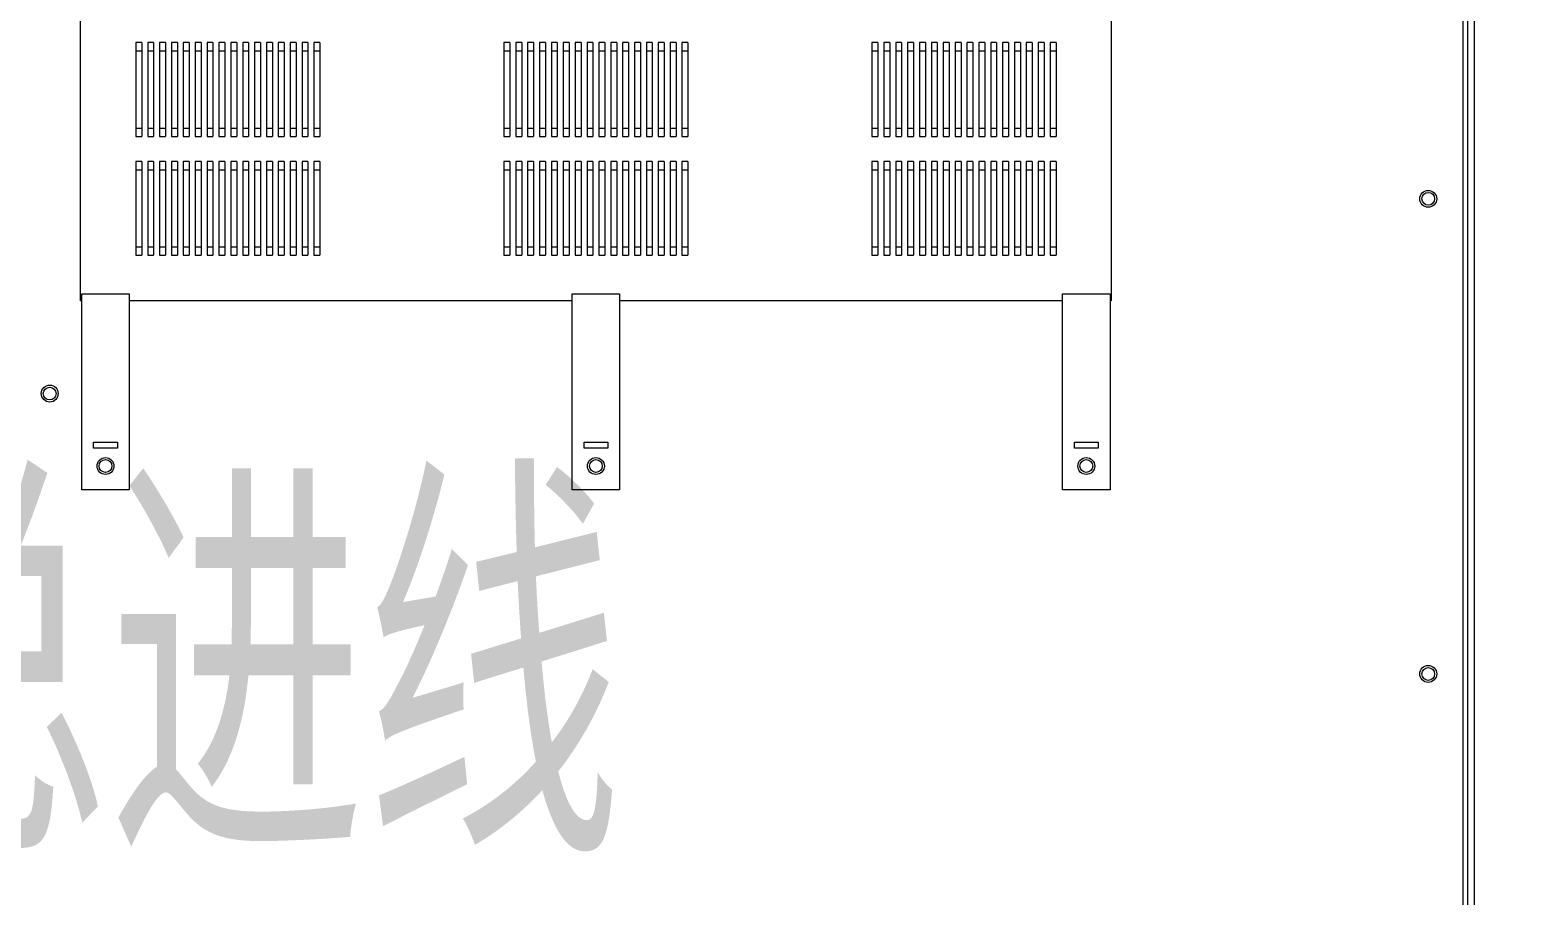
# Model space of a CAD drawing. Extents: x 758840 to 1108724, y -102573 to 143521.
# Drawn here: x 803726 to 804359, y 71162 to 71526 of the extents above; entities that cross this region are included whole.
import ezdxf
from ezdxf.xclip import XClip

# ---------------------------------------------------------------- set-up
doc = ezdxf.new("R2010")
doc.units = 0
doc.header["$LTSCALE"] = 1000
doc.header["$MEASUREMENT"] = 0
for name, color, linetype in [('02电气-设备', 255, 'Continuous'), ('LWIRE', 1, 'Continuous'), ('钢盖板', 6, 'Continuous')]:
    doc.layers.add(name, color=color, linetype=linetype)
doc.styles.get("Standard").update_dxf_attribs({"font": 'gbenor.shx', "bigfont": 'gbcbig.shx'})

# ---------------------------------------------------------------- blocks, each defined once
blk = doc.blocks.new('低压总进线柜')
at = {"linetype": 'Continuous', "lineweight": 15}
for p, q in [((-3, 1199), (-3, 10.2)), ((0, 10.2), (0, 1199)), ((2, 5), (2, 717.5)), ((150.5, 510), (170.5, 510)), ((150.5, 427.5), (150.5, 510)), ((170.5, 510), (170.5, 427.5)), ((357, 510), (377, 510)), ((357, 427.5), (357, 510)), ((377, 510), (377, 427.5)), ((563.5, 510), (583.5, 510)), ((563.5, 427.5), (563.5, 510)), ((583.5, 510), (583.5, 427.5)), ((155.5, 490), (155.5, 492.5)), ((155.5, 492.5), (165.5, 492.5)), ((165.5, 490), (155.5, 490)), ((165.5, 492.5), (165.5, 490)), ((362, 492.5), (372, 492.5)), ((362, 490), (362, 492.5)), ((372, 490), (362, 490)), ((372, 492.5), (372, 490)), ((568.5, 492.5), (578.5, 492.5)), ((568.5, 490), (568.5, 492.5)), ((578.5, 490), (568.5, 490)), ((578.5, 492.5), (578.5, 490)), ((150, 430.5), (150.5, 430.5)), ((150, 65), (150, 430.5)), ((170.5, 427.5), (150.5, 427.5)), ((170.5, 430.5), (357, 430.5)), ((377, 427.5), (357, 427.5)), ((377, 430.5), (563.5, 430.5)), ((583.5, 427.5), (563.5, 427.5)), ((583.5, 430.5), (584, 430.5)), ((584, 430.5), (584, 65)), ((173.25, 407.74), (173.25, 411.24)), ((175.75, 411.24), (173.25, 411.24)), ((175.75, 407.74), (173.25, 407.74)), ((173.25, 375.26), (173.25, 407.74)), ((175.75, 407.74), (175.75, 411.24)), ((175.75, 375.26), (175.75, 407.74)), ((178.25, 407.74), (178.25, 411.24)), ((180.75, 411.24), (178.25, 411.24)), ((180.75, 407.74), (178.25, 407.74)), ((178.25, 375.26), (178.25, 407.74)), ((180.75, 407.74), (180.75, 411.24)), ((180.75, 375.26), (180.75, 407.74)), ((183.25, 407.74), (183.25, 411.24)), ((185.75, 411.24), (183.25, 411.24)), ((185.75, 407.74), (183.25, 407.74)), ((183.25, 375.26), (183.25, 407.74)), ((185.75, 407.74), (185.75, 411.24)), ((185.75, 375.26), (185.75, 407.74)), ((188.25, 407.74), (188.25, 411.24)), ((190.75, 411.24), (188.25, 411.24)), ((190.75, 407.74), (188.25, 407.74)), ((188.25, 375.26), (188.25, 407.74)), ((190.75, 407.74), (190.75, 411.24)), ((190.75, 375.26), (190.75, 407.74)), ((193.25, 407.74), (193.25, 411.24)), ((195.75, 411.24), (193.25, 411.24)), ((195.75, 407.74), (193.25, 407.74)), ((193.25, 375.26), (193.25, 407.74)), ((195.75, 407.74), (195.75, 411.24)), ((195.75, 375.26), (195.75, 407.74)), ((198.25, 407.74), (198.25, 411.24)), ((200.75, 411.24), (198.25, 411.24)), ((200.75, 407.74), (198.25, 407.74)), ((198.25, 375.26), (198.25, 407.74)), ((200.75, 407.74), (200.75, 411.24)), ((200.75, 375.26), (200.75, 407.74)), ((203.25, 407.74), (203.25, 411.24)), ((205.75, 411.24), (203.25, 411.24)), ((205.75, 407.74), (203.25, 407.74)), ((203.25, 375.26), (203.25, 407.74)), ((205.75, 407.74), (205.75, 411.24)), ((205.75, 375.26), (205.75, 407.74)), ((208.25, 407.74), (208.25, 411.24)), ((210.75, 411.24), (208.25, 411.24)), ((210.75, 407.74), (208.25, 407.74)), ((208.25, 375.26), (208.25, 407.74)), ((210.75, 407.74), (210.75, 411.24)), ((210.75, 375.26), (210.75, 407.74)), ((213.25, 407.74), (213.25, 411.24)), ((215.75, 411.24), (213.25, 411.24)), ((215.75, 407.74), (213.25, 407.74)), ((213.25, 375.26), (213.25, 407.74)), ((215.75, 407.74), (215.75, 411.24)), ((215.75, 375.26), (215.75, 407.74)), ((218.25, 407.74), (218.25, 411.24)), ((220.75, 411.24), (218.25, 411.24)), ((220.75, 407.74), (218.25, 407.74)), ((218.25, 375.26), (218.25, 407.74)), ((220.75, 407.74), (220.75, 411.24)), ((220.75, 375.26), (220.75, 407.74)), ((223.25, 407.74), (223.25, 411.24)), ((225.75, 411.24), (223.25, 411.24)), ((225.75, 407.74), (223.25, 407.74)), ((223.25, 375.26), (223.25, 407.74)), ((225.75, 407.74), (225.75, 411.24)), ((225.75, 375.26), (225.75, 407.74)), ((228.25, 407.74), (228.25, 411.24)), ((230.75, 411.24), (228.25, 411.24)), ((230.75, 407.74), (228.25, 407.74)), ((228.25, 375.26), (228.25, 407.74)), ((230.75, 407.74), (230.75, 411.24)), ((230.75, 375.26), (230.75, 407.74)), ((233.25, 407.74), (233.25, 411.24)), ((235.75, 411.24), (233.25, 411.24)), ((235.75, 407.74), (233.25, 407.74)), ((233.25, 375.26), (233.25, 407.74)), ((235.75, 407.74), (235.75, 411.24)), ((235.75, 375.26), (235.75, 407.74)), ((238.25, 407.74), (238.25, 411.24)), ((240.75, 411.24), (238.25, 411.24)), ((240.75, 407.74), (238.25, 407.74)), ((238.25, 375.26), (238.25, 407.74)), ((240.75, 407.74), (240.75, 411.24)), ((240.75, 375.26), (240.75, 407.74)), ((243.25, 407.74), (243.25, 411.24)), ((245.75, 411.24), (243.25, 411.24)), ((245.75, 407.74), (243.25, 407.74)), ((243.25, 375.26), (243.25, 407.74)), ((245.75, 407.74), (245.75, 411.24)), ((245.75, 375.26), (245.75, 407.74)), ((248.25, 407.74), (248.25, 411.24)), ((250.75, 411.24), (248.25, 411.24)), ((250.75, 407.74), (248.25, 407.74)), ((248.25, 375.26), (248.25, 407.74)), ((250.75, 407.74), (250.75, 411.24)), ((250.75, 375.26), (250.75, 407.74)), ((330.75, 411.24), (328.25, 411.24)), ((328.25, 407.74), (328.25, 411.24)), ((330.75, 407.74), (328.25, 407.74)), ((328.25, 375.26), (328.25, 407.74)), ((330.75, 407.74), (330.75, 411.24)), ((330.75, 375.26), (330.75, 407.74)), ((335.75, 411.24), (333.25, 411.24)), ((333.25, 407.74), (333.25, 411.24)), ((335.75, 407.74), (333.25, 407.74)), ((333.25, 375.26), (333.25, 407.74)), ((335.75, 407.74), (335.75, 411.24)), ((335.75, 375.26), (335.75, 407.74)), ((340.75, 411.24), (338.25, 411.24)), ((338.25, 407.74), (338.25, 411.24)), ((340.75, 407.74), (338.25, 407.74)), ((338.25, 375.26), (338.25, 407.74)), ((340.75, 407.74), (340.75, 411.24)), ((340.75, 375.26), (340.75, 407.74)), ((345.75, 411.24), (343.25, 411.24)), ((343.25, 407.74), (343.25, 411.24)), ((345.75, 407.74), (343.25, 407.74)), ((343.25, 375.26), (343.25, 407.74)), ((345.75, 407.74), (345.75, 411.24)), ((345.75, 375.26), (345.75, 407.74)), ((350.75, 411.24), (348.25, 411.24)), ((348.25, 407.74), (348.25, 411.24)), ((350.75, 407.74), (348.25, 407.74)), ((348.25, 375.26), (348.25, 407.74)), ((350.75, 407.74), (350.75, 411.24)), ((350.75, 375.26), (350.75, 407.74)), ((355.75, 411.24), (353.25, 411.24)), ((353.25, 407.74), (353.25, 411.24)), ((355.75, 407.74), (353.25, 407.74)), ((353.25, 375.26), (353.25, 407.74)), ((355.75, 407.74), (355.75, 411.24)), ((355.75, 375.26), (355.75, 407.74)), ((360.75, 411.24), (358.25, 411.24)), ((358.25, 407.74), (358.25, 411.24)), ((360.75, 407.74), (358.25, 407.74)), ((358.25, 375.26), (358.25, 407.74)), ((360.75, 407.74), (360.75, 411.24)), ((360.75, 375.26), (360.75, 407.74)), ((365.75, 411.24), (363.25, 411.24)), ((363.25, 407.74), (363.25, 411.24)), ((365.75, 407.74), (363.25, 407.74)), ((363.25, 375.26), (363.25, 407.74)), ((365.75, 407.74), (365.75, 411.24)), ((365.75, 375.26), (365.75, 407.74)), ((370.75, 411.24), (368.25, 411.24)), ((368.25, 407.74), (368.25, 411.24)), ((370.75, 407.74), (368.25, 407.74)), ((368.25, 375.26), (368.25, 407.74)), ((370.75, 407.74), (370.75, 411.24)), ((370.75, 375.26), (370.75, 407.74)), ((375.75, 411.24), (373.25, 411.24)), ((373.25, 407.74), (373.25, 411.24)), ((375.75, 407.74), (373.25, 407.74)), ((373.25, 375.26), (373.25, 407.74)), ((375.75, 407.74), (375.75, 411.24)), ((375.75, 375.26), (375.75, 407.74)), ((380.75, 411.24), (378.25, 411.24)), ((378.25, 407.74), (378.25, 411.24)), ((380.75, 407.74), (378.25, 407.74)), ((378.25, 375.26), (378.25, 407.74)), ((380.75, 407.74), (380.75, 411.24)), ((380.75, 375.26), (380.75, 407.74)), ((385.75, 411.24), (383.25, 411.24)), ((383.25, 407.74), (383.25, 411.24)), ((385.75, 407.74), (383.25, 407.74)), ((383.25, 375.26), (383.25, 407.74)), ((385.75, 407.74), (385.75, 411.24)), ((385.75, 375.26), (385.75, 407.74)), ((390.75, 411.24), (388.25, 411.24)), ((388.25, 407.74), (388.25, 411.24)), ((390.75, 407.74), (388.25, 407.74)), ((388.25, 375.26), (388.25, 407.74)), ((390.75, 407.74), (390.75, 411.24)), ((390.75, 375.26), (390.75, 407.74)), ((395.75, 411.24), (393.25, 411.24)), ((393.25, 407.74), (393.25, 411.24)), ((395.75, 407.74), (393.25, 407.74)), ((393.25, 375.26), (393.25, 407.74)), ((395.75, 407.74), (395.75, 411.24)), ((395.75, 375.26), (395.75, 407.74)), ((400.75, 411.24), (398.25, 411.24)), ((398.25, 407.74), (398.25, 411.24)), ((400.75, 407.74), (398.25, 407.74)), ((398.25, 375.26), (398.25, 407.74)), ((400.75, 407.74), (400.75, 411.24)), ((400.75, 375.26), (400.75, 407.74)), ((405.75, 411.24), (403.25, 411.24)), ((403.25, 407.74), (403.25, 411.24)), ((405.75, 407.74), (403.25, 407.74)), ((403.25, 375.26), (403.25, 407.74)), ((405.75, 407.74), (405.75, 411.24)), ((405.75, 375.26), (405.75, 407.74)), ((485.75, 411.24), (483.25, 411.24)), ((483.25, 407.74), (483.25, 411.24)), ((485.75, 407.74), (483.25, 407.74)), ((483.25, 375.26), (483.25, 407.74)), ((485.75, 407.74), (485.75, 411.24)), ((485.75, 375.26), (485.75, 407.74)), ((490.75, 411.24), (488.25, 411.24)), ((488.25, 407.74), (488.25, 411.24)), ((490.75, 407.74), (488.25, 407.74)), ((488.25, 375.26), (488.25, 407.74)), ((490.75, 407.74), (490.75, 411.24)), ((490.75, 375.26), (490.75, 407.74)), ((495.75, 411.24), (493.25, 411.24)), ((493.25, 407.74), (493.25, 411.24)), ((495.75, 407.74), (493.25, 407.74)), ((493.25, 375.26), (493.25, 407.74)), ((495.75, 407.74), (495.75, 411.24)), ((495.75, 375.26), (495.75, 407.74)), ((500.75, 411.24), (498.25, 411.24)), ((498.25, 407.74), (498.25, 411.24)), ((500.75, 407.74), (498.25, 407.74)), ((498.25, 375.26), (498.25, 407.74)), ((500.75, 407.74), (500.75, 411.24)), ((500.75, 375.26), (500.75, 407.74)), ((505.75, 411.24), (503.25, 411.24)), ((503.25, 407.74), (503.25, 411.24)), ((505.75, 407.74), (503.25, 407.74)), ((503.25, 375.26), (503.25, 407.74)), ((505.75, 407.74), (505.75, 411.24)), ((505.75, 375.26), (505.75, 407.74)), ((510.75, 411.24), (508.25, 411.24)), ((508.25, 407.74), (508.25, 411.24)), ((510.75, 407.74), (508.25, 407.74)), ((508.25, 375.26), (508.25, 407.74)), ((510.75, 407.74), (510.75, 411.24)), ((510.75, 375.26), (510.75, 407.74)), ((515.75, 411.24), (513.25, 411.24)), ((513.25, 407.74), (513.25, 411.24)), ((515.75, 407.74), (513.25, 407.74)), ((513.25, 375.26), (513.25, 407.74)), ((515.75, 407.74), (515.75, 411.24)), ((515.75, 375.26), (515.75, 407.74)), ((520.75, 411.24), (518.25, 411.24)), ((518.25, 407.74), (518.25, 411.24)), ((520.75, 407.74), (518.25, 407.74)), ((518.25, 375.26), (518.25, 407.74)), ((520.75, 407.74), (520.75, 411.24)), ((520.75, 375.26), (520.75, 407.74)), ((525.75, 411.24), (523.25, 411.24)), ((523.25, 407.74), (523.25, 411.24)), ((525.75, 407.74), (523.25, 407.74)), ((523.25, 375.26), (523.25, 407.74)), ((525.75, 407.74), (525.75, 411.24)), ((525.75, 375.26), (525.75, 407.74)), ((530.75, 411.24), (528.25, 411.24)), ((528.25, 407.74), (528.25, 411.24)), ((530.75, 407.74), (528.25, 407.74)), ((528.25, 375.26), (528.25, 407.74)), ((530.75, 407.74), (530.75, 411.24)), ((530.75, 375.26), (530.75, 407.74)), ((535.75, 411.24), (533.25, 411.24)), ((533.25, 407.74), (533.25, 411.24)), ((535.75, 407.74), (533.25, 407.74)), ((533.25, 375.26), (533.25, 407.74)), ((535.75, 407.74), (535.75, 411.24)), ((535.75, 375.26), (535.75, 407.74)), ((540.75, 411.24), (538.25, 411.24)), ((538.25, 407.74), (538.25, 411.24)), ((540.75, 407.74), (538.25, 407.74)), ((538.25, 375.26), (538.25, 407.74)), ((540.75, 407.74), (540.75, 411.24)), ((540.75, 375.26), (540.75, 407.74)), ((545.75, 411.24), (543.25, 411.24)), ((543.25, 407.74), (543.25, 411.24)), ((545.75, 407.74), (543.25, 407.74)), ((543.25, 375.26), (543.25, 407.74)), ((545.75, 407.74), (545.75, 411.24)), ((545.75, 375.26), (545.75, 407.74)), ((550.75, 411.24), (548.25, 411.24)), ((548.25, 407.74), (548.25, 411.24)), ((550.75, 407.74), (548.25, 407.74)), ((548.25, 375.26), (548.25, 407.74)), ((550.75, 407.74), (550.75, 411.24)), ((550.75, 375.26), (550.75, 407.74)), ((555.75, 411.24), (553.25, 411.24)), ((553.25, 407.74), (553.25, 411.24)), ((555.75, 407.74), (553.25, 407.74)), ((553.25, 375.26), (553.25, 407.74)), ((555.75, 407.74), (555.75, 411.24)), ((555.75, 375.26), (555.75, 407.74)), ((560.75, 411.24), (558.25, 411.24)), ((558.25, 407.74), (558.25, 411.24)), ((560.75, 407.74), (558.25, 407.74)), ((558.25, 375.26), (558.25, 407.74)), ((560.75, 407.74), (560.75, 411.24)), ((560.75, 375.26), (560.75, 407.74)), ((175.75, 375.26), (173.25, 375.26)), ((173.25, 371.76), (173.25, 375.26)), ((175.75, 371.76), (175.75, 375.26)), ((180.75, 375.26), (178.25, 375.26)), ((178.25, 371.76), (178.25, 375.26)), ((180.75, 371.76), (180.75, 375.26)), ((185.75, 375.26), (183.25, 375.26)), ((183.25, 371.76), (183.25, 375.26)), ((185.75, 371.76), (185.75, 375.26)), ((190.75, 375.26), (188.25, 375.26)), ((188.25, 371.76), (188.25, 375.26)), ((190.75, 371.76), (190.75, 375.26)), ((195.75, 375.26), (193.25, 375.26)), ((193.25, 371.76), (193.25, 375.26)), ((195.75, 371.76), (195.75, 375.26)), ((200.75, 375.26), (198.25, 375.26)), ((198.25, 371.76), (198.25, 375.26)), ((200.75, 371.76), (200.75, 375.26)), ((205.75, 375.26), (203.25, 375.26)), ((203.25, 371.76), (203.25, 375.26)), ((205.75, 371.76), (205.75, 375.26)), ((210.75, 375.26), (208.25, 375.26)), ((208.25, 371.76), (208.25, 375.26)), ((210.75, 371.76), (210.75, 375.26)), ((215.75, 375.26), (213.25, 375.26)), ((213.25, 371.76), (213.25, 375.26)), ((215.75, 371.76), (215.75, 375.26)), ((220.75, 375.26), (218.25, 375.26)), ((218.25, 371.76), (218.25, 375.26)), ((220.75, 371.76), (220.75, 375.26)), ((225.75, 375.26), (223.25, 375.26)), ((223.25, 371.76), (223.25, 375.26)), ((225.75, 371.76), (225.75, 375.26)), ((230.75, 375.26), (228.25, 375.26)), ((228.25, 371.76), (228.25, 375.26)), ((230.75, 371.76), (230.75, 375.26)), ((235.75, 375.26), (233.25, 375.26)), ((233.25, 371.76), (233.25, 375.26)), ((235.75, 371.76), (235.75, 375.26)), ((240.75, 375.26), (238.25, 375.26)), ((238.25, 371.76), (238.25, 375.26)), ((240.75, 371.76), (240.75, 375.26)), ((245.75, 375.26), (243.25, 375.26)), ((243.25, 371.76), (243.25, 375.26)), ((245.75, 371.76), (245.75, 375.26)), ((250.75, 375.26), (248.25, 375.26)), ((248.25, 371.76), (248.25, 375.26)), ((250.75, 371.76), (250.75, 375.26)), ((330.75, 375.26), (328.25, 375.26)), ((328.25, 371.76), (328.25, 375.26)), ((330.75, 371.76), (330.75, 375.26)), ((335.75, 375.26), (333.25, 375.26)), ((333.25, 371.76), (333.25, 375.26)), ((335.75, 371.76), (335.75, 375.26)), ((340.75, 375.26), (338.25, 375.26)), ((338.25, 371.76), (338.25, 375.26)), ((340.75, 371.76), (340.75, 375.26)), ((345.75, 375.26), (343.25, 375.26)), ((343.25, 371.76), (343.25, 375.26)), ((345.75, 371.76), (345.75, 375.26)), ((350.75, 375.26), (348.25, 375.26)), ((348.25, 371.76), (348.25, 375.26)), ((350.75, 371.76), (350.75, 375.26)), ((355.75, 375.26), (353.25, 375.26)), ((353.25, 371.76), (353.25, 375.26)), ((355.75, 371.76), (355.75, 375.26)), ((360.75, 375.26), (358.25, 375.26)), ((358.25, 371.76), (358.25, 375.26)), ((360.75, 371.76), (360.75, 375.26)), ((365.75, 375.26), (363.25, 375.26)), ((363.25, 371.76), (363.25, 375.26)), ((365.75, 371.76), (365.75, 375.26)), ((370.75, 375.26), (368.25, 375.26)), ((368.25, 371.76), (368.25, 375.26)), ((370.75, 371.76), (370.75, 375.26)), ((375.75, 375.26), (373.25, 375.26)), ((373.25, 371.76), (373.25, 375.26)), ((375.75, 371.76), (375.75, 375.26)), ((380.75, 375.26), (378.25, 375.26)), ((378.25, 371.76), (378.25, 375.26)), ((380.75, 371.76), (380.75, 375.26)), ((385.75, 375.26), (383.25, 375.26)), ((383.25, 371.76), (383.25, 375.26)), ((385.75, 371.76), (385.75, 375.26)), ((390.75, 375.26), (388.25, 375.26)), ((388.25, 371.76), (388.25, 375.26)), ((390.75, 371.76), (390.75, 375.26)), ((395.75, 375.26), (393.25, 375.26)), ((393.25, 371.76), (393.25, 375.26)), ((395.75, 371.76), (395.75, 375.26)), ((400.75, 375.26), (398.25, 375.26)), ((398.25, 371.76), (398.25, 375.26)), ((400.75, 371.76), (400.75, 375.26)), ((405.75, 375.26), (403.25, 375.26)), ((403.25, 371.76), (403.25, 375.26)), ((405.75, 371.76), (405.75, 375.26)), ((485.75, 375.26), (483.25, 375.26)), ((483.25, 371.76), (483.25, 375.26)), ((485.75, 371.76), (485.75, 375.26)), ((490.75, 375.26), (488.25, 375.26)), ((488.25, 371.76), (488.25, 375.26)), ((490.75, 371.76), (490.75, 375.26)), ((495.75, 375.26), (493.25, 375.26)), ((493.25, 371.76), (493.25, 375.26)), ((495.75, 371.76), (495.75, 375.26)), ((500.75, 375.26), (498.25, 375.26)), ((498.25, 371.76), (498.25, 375.26)), ((500.75, 371.76), (500.75, 375.26)), ((505.75, 375.26), (503.25, 375.26)), ((503.25, 371.76), (503.25, 375.26)), ((505.75, 371.76), (505.75, 375.26)), ((510.75, 375.26), (508.25, 375.26)), ((508.25, 371.76), (508.25, 375.26)), ((510.75, 371.76), (510.75, 375.26)), ((515.75, 375.26), (513.25, 375.26)), ((513.25, 371.76), (513.25, 375.26)), ((515.75, 371.76), (515.75, 375.26)), ((520.75, 375.26), (518.25, 375.26)), ((518.25, 371.76), (518.25, 375.26)), ((520.75, 371.76), (520.75, 375.26)), ((525.75, 375.26), (523.25, 375.26)), ((523.25, 371.76), (523.25, 375.26)), ((525.75, 371.76), (525.75, 375.26)), ((530.75, 375.26), (528.25, 375.26)), ((528.25, 371.76), (528.25, 375.26)), ((530.75, 371.76), (530.75, 375.26)), ((535.75, 375.26), (533.25, 375.26)), ((533.25, 371.76), (533.25, 375.26)), ((535.75, 371.76), (535.75, 375.26)), ((540.75, 375.26), (538.25, 375.26)), ((538.25, 371.76), (538.25, 375.26)), ((540.75, 371.76), (540.75, 375.26)), ((545.75, 375.26), (543.25, 375.26)), ((543.25, 371.76), (543.25, 375.26)), ((545.75, 371.76), (545.75, 375.26)), ((550.75, 375.26), (548.25, 375.26)), ((548.25, 371.76), (548.25, 375.26)), ((550.75, 371.76), (550.75, 375.26)), ((555.75, 375.26), (553.25, 375.26)), ((553.25, 371.76), (553.25, 375.26)), ((555.75, 371.76), (555.75, 375.26)), ((560.75, 375.26), (558.25, 375.26)), ((558.25, 371.76), (558.25, 375.26)), ((560.75, 371.76), (560.75, 375.26)), ((173.25, 371.76), (175.75, 371.76)), ((178.25, 371.76), (180.75, 371.76)), ((183.25, 371.76), (185.75, 371.76)), ((188.25, 371.76), (190.75, 371.76)), ((193.25, 371.76), (195.75, 371.76)), ((198.25, 371.76), (200.75, 371.76)), ((203.25, 371.76), (205.75, 371.76)), ((208.25, 371.76), (210.75, 371.76)), ((213.25, 371.76), (215.75, 371.76)), ((218.25, 371.76), (220.75, 371.76)), ((223.25, 371.76), (225.75, 371.76)), ((228.25, 371.76), (230.75, 371.76)), ((233.25, 371.76), (235.75, 371.76)), ((238.25, 371.76), (240.75, 371.76)), ((243.25, 371.76), (245.75, 371.76)), ((248.25, 371.76), (250.75, 371.76)), ((328.25, 371.76), (330.75, 371.76)), ((333.25, 371.76), (335.75, 371.76)), ((338.25, 371.76), (340.75, 371.76)), ((343.25, 371.76), (345.75, 371.76)), ((348.25, 371.76), (350.75, 371.76)), ((353.25, 371.76), (355.75, 371.76)), ((358.25, 371.76), (360.75, 371.76)), ((363.25, 371.76), (365.75, 371.76)), ((368.25, 371.76), (370.75, 371.76)), ((373.25, 371.76), (375.75, 371.76)), ((378.25, 371.76), (380.75, 371.76)), ((383.25, 371.76), (385.75, 371.76)), ((388.25, 371.76), (390.75, 371.76)), ((393.25, 371.76), (395.75, 371.76)), ((398.25, 371.76), (400.75, 371.76)), ((403.25, 371.76), (405.75, 371.76)), ((483.25, 371.76), (485.75, 371.76)), ((488.25, 371.76), (490.75, 371.76)), ((493.25, 371.76), (495.75, 371.76)), ((498.25, 371.76), (500.75, 371.76)), ((503.25, 371.76), (505.75, 371.76)), ((508.25, 371.76), (510.75, 371.76)), ((513.25, 371.76), (515.75, 371.76)), ((518.25, 371.76), (520.75, 371.76)), ((523.25, 371.76), (525.75, 371.76)), ((528.25, 371.76), (530.75, 371.76)), ((533.25, 371.76), (535.75, 371.76)), ((538.25, 371.76), (540.75, 371.76)), ((543.25, 371.76), (545.75, 371.76)), ((548.25, 371.76), (550.75, 371.76)), ((553.25, 371.76), (555.75, 371.76)), ((558.25, 371.76), (560.75, 371.76)), ((173.25, 357.74), (173.25, 361.24)), ((175.75, 361.24), (173.25, 361.24)), ((175.75, 357.74), (175.75, 361.24)), ((178.25, 357.74), (178.25, 361.24)), ((180.75, 361.24), (178.25, 361.24)), ((180.75, 357.74), (180.75, 361.24)), ((183.25, 357.74), (183.25, 361.24)), ((185.75, 361.24), (183.25, 361.24)), ((185.75, 357.74), (185.75, 361.24)), ((188.25, 357.74), (188.25, 361.24)), ((190.75, 361.24), (188.25, 361.24)), ((190.75, 357.74), (190.75, 361.24)), ((193.25, 357.74), (193.25, 361.24)), ((195.75, 361.24), (193.25, 361.24)), ((195.75, 357.74), (195.75, 361.24)), ((198.25, 357.74), (198.25, 361.24)), ((200.75, 361.24), (198.25, 361.24)), ((200.75, 357.74), (200.75, 361.24)), ((203.25, 357.74), (203.25, 361.24)), ((205.75, 361.24), (203.25, 361.24)), ((205.75, 357.74), (205.75, 361.24)), ((208.25, 357.74), (208.25, 361.24)), ((210.75, 361.24), (208.25, 361.24)), ((210.75, 357.74), (210.75, 361.24)), ((213.25, 357.74), (213.25, 361.24)), ((215.75, 361.24), (213.25, 361.24)), ((215.75, 357.74), (215.75, 361.24)), ((218.25, 357.74), (218.25, 361.24)), ((220.75, 361.24), (218.25, 361.24)), ((220.75, 357.74), (220.75, 361.24)), ((223.25, 357.74), (223.25, 361.24)), ((225.75, 361.24), (223.25, 361.24)), ((225.75, 357.74), (225.75, 361.24)), ((228.25, 357.74), (228.25, 361.24)), ((230.75, 361.24), (228.25, 361.24)), ((230.75, 357.74), (230.75, 361.24)), ((233.25, 357.74), (233.25, 361.24)), ((235.75, 361.24), (233.25, 361.24)), ((235.75, 357.74), (235.75, 361.24)), ((238.25, 357.74), (238.25, 361.24)), ((240.75, 361.24), (238.25, 361.24)), ((240.75, 357.74), (240.75, 361.24)), ((243.25, 357.74), (243.25, 361.24)), ((245.75, 361.24), (243.25, 361.24)), ((245.75, 357.74), (245.75, 361.24)), ((248.25, 357.74), (248.25, 361.24)), ((250.75, 361.24), (248.25, 361.24)), ((250.75, 357.74), (250.75, 361.24)), ((330.75, 361.24), (328.25, 361.24)), ((328.25, 357.74), (328.25, 361.24)), ((330.75, 357.74), (330.75, 361.24)), ((335.75, 361.24), (333.25, 361.24)), ((333.25, 357.74), (333.25, 361.24)), ((335.75, 357.74), (335.75, 361.24)), ((340.75, 361.24), (338.25, 361.24)), ((338.25, 357.74), (338.25, 361.24)), ((340.75, 357.74), (340.75, 361.24)), ((345.75, 361.24), (343.25, 361.24)), ((343.25, 357.74), (343.25, 361.24)), ((345.75, 357.74), (345.75, 361.24)), ((350.75, 361.24), (348.25, 361.24)), ((348.25, 357.74), (348.25, 361.24)), ((350.75, 357.74), (350.75, 361.24)), ((355.75, 361.24), (353.25, 361.24)), ((353.25, 357.74), (353.25, 361.24)), ((355.75, 357.74), (355.75, 361.24)), ((360.75, 361.24), (358.25, 361.24)), ((358.25, 357.74), (358.25, 361.24)), ((360.75, 357.74), (360.75, 361.24)), ((365.75, 361.24), (363.25, 361.24)), ((363.25, 357.74), (363.25, 361.24)), ((365.75, 357.74), (365.75, 361.24)), ((370.75, 361.24), (368.25, 361.24)), ((368.25, 357.74), (368.25, 361.24)), ((370.75, 357.74), (370.75, 361.24)), ((375.75, 361.24), (373.25, 361.24)), ((373.25, 357.74), (373.25, 361.24)), ((375.75, 357.74), (375.75, 361.24)), ((380.75, 361.24), (378.25, 361.24)), ((378.25, 357.74), (378.25, 361.24)), ((380.75, 357.74), (380.75, 361.24)), ((385.75, 361.24), (383.25, 361.24)), ((383.25, 357.74), (383.25, 361.24)), ((385.75, 357.74), (385.75, 361.24)), ((390.75, 361.24), (388.25, 361.24)), ((388.25, 357.74), (388.25, 361.24)), ((390.75, 357.74), (390.75, 361.24)), ((395.75, 361.24), (393.25, 361.24)), ((393.25, 357.74), (393.25, 361.24)), ((395.75, 357.74), (395.75, 361.24)), ((400.75, 361.24), (398.25, 361.24)), ((398.25, 357.74), (398.25, 361.24)), ((400.75, 357.74), (400.75, 361.24)), ((405.75, 361.24), (403.25, 361.24)), ((403.25, 357.74), (403.25, 361.24)), ((405.75, 357.74), (405.75, 361.24)), ((485.75, 361.24), (483.25, 361.24)), ((483.25, 357.74), (483.25, 361.24)), ((485.75, 357.74), (485.75, 361.24)), ((490.75, 361.24), (488.25, 361.24)), ((488.25, 357.74), (488.25, 361.24)), ((490.75, 357.74), (490.75, 361.24)), ((495.75, 361.24), (493.25, 361.24)), ((493.25, 357.74), (493.25, 361.24)), ((495.75, 357.74), (495.75, 361.24)), ((500.75, 361.24), (498.25, 361.24)), ((498.25, 357.74), (498.25, 361.24)), ((500.75, 357.74), (500.75, 361.24)), ((505.75, 361.24), (503.25, 361.24)), ((503.25, 357.74), (503.25, 361.24)), ((505.75, 357.74), (505.75, 361.24)), ((510.75, 361.24), (508.25, 361.24)), ((508.25, 357.74), (508.25, 361.24)), ((510.75, 357.74), (510.75, 361.24)), ((515.75, 361.24), (513.25, 361.24)), ((513.25, 357.74), (513.25, 361.24)), ((515.75, 357.74), (515.75, 361.24)), ((520.75, 361.24), (518.25, 361.24)), ((518.25, 357.74), (518.25, 361.24)), ((520.75, 357.74), (520.75, 361.24)), ((525.75, 361.24), (523.25, 361.24)), ((523.25, 357.74), (523.25, 361.24)), ((525.75, 357.74), (525.75, 361.24)), ((530.75, 361.24), (528.25, 361.24)), ((528.25, 357.74), (528.25, 361.24)), ((530.75, 357.74), (530.75, 361.24)), ((535.75, 361.24), (533.25, 361.24)), ((533.25, 357.74), (533.25, 361.24)), ((535.75, 357.74), (535.75, 361.24)), ((540.75, 361.24), (538.25, 361.24)), ((538.25, 357.74), (538.25, 361.24)), ((540.75, 357.74), (540.75, 361.24)), ((545.75, 361.24), (543.25, 361.24)), ((543.25, 357.74), (543.25, 361.24)), ((545.75, 357.74), (545.75, 361.24)), ((550.75, 361.24), (548.25, 361.24)), ((548.25, 357.74), (548.25, 361.24)), ((550.75, 357.74), (550.75, 361.24)), ((555.75, 361.24), (553.25, 361.24)), ((553.25, 357.74), (553.25, 361.24)), ((555.75, 357.74), (555.75, 361.24)), ((560.75, 361.24), (558.25, 361.24)), ((558.25, 357.74), (558.25, 361.24)), ((560.75, 357.74), (560.75, 361.24)), ((175.75, 357.74), (173.25, 357.74)), ((173.25, 325.26), (173.25, 357.74)), ((175.75, 325.26), (175.75, 357.74)), ((180.75, 357.74), (178.25, 357.74)), ((178.25, 325.26), (178.25, 357.74)), ((180.75, 325.26), (180.75, 357.74)), ((185.75, 357.74), (183.25, 357.74)), ((183.25, 325.26), (183.25, 357.74)), ((185.75, 325.26), (185.75, 357.74)), ((190.75, 357.74), (188.25, 357.74)), ((188.25, 325.26), (188.25, 357.74)), ((190.75, 325.26), (190.75, 357.74)), ((195.75, 357.74), (193.25, 357.74)), ((193.25, 325.26), (193.25, 357.74)), ((195.75, 325.26), (195.75, 357.74)), ((200.75, 357.74), (198.25, 357.74)), ((198.25, 325.26), (198.25, 357.74)), ((200.75, 325.26), (200.75, 357.74)), ((205.75, 357.74), (203.25, 357.74)), ((203.25, 325.26), (203.25, 357.74)), ((205.75, 325.26), (205.75, 357.74)), ((210.75, 357.74), (208.25, 357.74)), ((208.25, 325.26), (208.25, 357.74)), ((210.75, 325.26), (210.75, 357.74)), ((215.75, 357.74), (213.25, 357.74)), ((213.25, 325.26), (213.25, 357.74)), ((215.75, 325.26), (215.75, 357.74)), ((220.75, 357.74), (218.25, 357.74)), ((218.25, 325.26), (218.25, 357.74)), ((220.75, 325.26), (220.75, 357.74)), ((225.75, 357.74), (223.25, 357.74)), ((223.25, 325.26), (223.25, 357.74)), ((225.75, 325.26), (225.75, 357.74)), ((230.75, 357.74), (228.25, 357.74)), ((228.25, 325.26), (228.25, 357.74)), ((230.75, 325.26), (230.75, 357.74)), ((235.75, 357.74), (233.25, 357.74)), ((233.25, 325.26), (233.25, 357.74)), ((235.75, 325.26), (235.75, 357.74)), ((240.75, 357.74), (238.25, 357.74)), ((238.25, 325.26), (238.25, 357.74)), ((240.75, 325.26), (240.75, 357.74)), ((245.75, 357.74), (243.25, 357.74)), ((243.25, 325.26), (243.25, 357.74)), ((245.75, 325.26), (245.75, 357.74)), ((250.75, 357.74), (248.25, 357.74)), ((248.25, 325.26), (248.25, 357.74)), ((250.75, 325.26), (250.75, 357.74)), ((330.75, 357.74), (328.25, 357.74)), ((328.25, 325.26), (328.25, 357.74)), ((330.75, 325.26), (330.75, 357.74)), ((335.75, 357.74), (333.25, 357.74)), ((333.25, 325.26), (333.25, 357.74)), ((335.75, 325.26), (335.75, 357.74)), ((340.75, 357.74), (338.25, 357.74)), ((338.25, 325.26), (338.25, 357.74)), ((340.75, 325.26), (340.75, 357.74)), ((345.75, 357.74), (343.25, 357.74)), ((343.25, 325.26), (343.25, 357.74)), ((345.75, 325.26), (345.75, 357.74)), ((350.75, 357.74), (348.25, 357.74)), ((348.25, 325.26), (348.25, 357.74)), ((350.75, 325.26), (350.75, 357.74)), ((355.75, 357.74), (353.25, 357.74)), ((353.25, 325.26), (353.25, 357.74)), ((355.75, 325.26), (355.75, 357.74)), ((360.75, 357.74), (358.25, 357.74)), ((358.25, 325.26), (358.25, 357.74)), ((360.75, 325.26), (360.75, 357.74)), ((365.75, 357.74), (363.25, 357.74)), ((363.25, 325.26), (363.25, 357.74)), ((365.75, 325.26), (365.75, 357.74)), ((370.75, 357.74), (368.25, 357.74)), ((368.25, 325.26), (368.25, 357.74)), ((370.75, 325.26), (370.75, 357.74)), ((375.75, 357.74), (373.25, 357.74)), ((373.25, 325.26), (373.25, 357.74)), ((375.75, 325.26), (375.75, 357.74)), ((380.75, 357.74), (378.25, 357.74)), ((378.25, 325.26), (378.25, 357.74)), ((380.75, 325.26), (380.75, 357.74)), ((385.75, 357.74), (383.25, 357.74)), ((383.25, 325.26), (383.25, 357.74)), ((385.75, 325.26), (385.75, 357.74)), ((390.75, 357.74), (388.25, 357.74)), ((388.25, 325.26), (388.25, 357.74)), ((390.75, 325.26), (390.75, 357.74)), ((395.75, 357.74), (393.25, 357.74)), ((393.25, 325.26), (393.25, 357.74)), ((395.75, 325.26), (395.75, 357.74)), ((400.75, 357.74), (398.25, 357.74)), ((398.25, 325.26), (398.25, 357.74)), ((400.75, 325.26), (400.75, 357.74)), ((405.75, 357.74), (403.25, 357.74)), ((403.25, 325.26), (403.25, 357.74)), ((405.75, 325.26), (405.75, 357.74)), ((485.75, 357.74), (483.25, 357.74)), ((483.25, 325.26), (483.25, 357.74)), ((485.75, 325.26), (485.75, 357.74)), ((490.75, 357.74), (488.25, 357.74)), ((488.25, 325.26), (488.25, 357.74)), ((490.75, 325.26), (490.75, 357.74)), ((495.75, 357.74), (493.25, 357.74)), ((493.25, 325.26), (493.25, 357.74)), ((495.75, 325.26), (495.75, 357.74)), ((500.75, 357.74), (498.25, 357.74)), ((498.25, 325.26), (498.25, 357.74)), ((500.75, 325.26), (500.75, 357.74)), ((505.75, 357.74), (503.25, 357.74)), ((503.25, 325.26), (503.25, 357.74)), ((505.75, 325.26), (505.75, 357.74)), ((510.75, 357.74), (508.25, 357.74)), ((508.25, 325.26), (508.25, 357.74)), ((510.75, 325.26), (510.75, 357.74)), ((515.75, 357.74), (513.25, 357.74)), ((513.25, 325.26), (513.25, 357.74)), ((515.75, 325.26), (515.75, 357.74)), ((520.75, 357.74), (518.25, 357.74)), ((518.25, 325.26), (518.25, 357.74)), ((520.75, 325.26), (520.75, 357.74)), ((525.75, 357.74), (523.25, 357.74)), ((523.25, 325.26), (523.25, 357.74)), ((525.75, 325.26), (525.75, 357.74)), ((530.75, 357.74), (528.25, 357.74)), ((528.25, 325.26), (528.25, 357.74)), ((530.75, 325.26), (530.75, 357.74)), ((535.75, 357.74), (533.25, 357.74)), ((533.25, 325.26), (533.25, 357.74)), ((535.75, 325.26), (535.75, 357.74)), ((540.75, 357.74), (538.25, 357.74)), ((538.25, 325.26), (538.25, 357.74)), ((540.75, 325.26), (540.75, 357.74)), ((545.75, 357.74), (543.25, 357.74)), ((543.25, 325.26), (543.25, 357.74)), ((545.75, 325.26), (545.75, 357.74)), ((550.75, 357.74), (548.25, 357.74)), ((548.25, 325.26), (548.25, 357.74)), ((550.75, 325.26), (550.75, 357.74)), ((555.75, 357.74), (553.25, 357.74)), ((553.25, 325.26), (553.25, 357.74)), ((555.75, 325.26), (555.75, 357.74)), ((560.75, 357.74), (558.25, 357.74)), ((558.25, 325.26), (558.25, 357.74)), ((560.75, 325.26), (560.75, 357.74)), ((175.75, 325.26), (173.25, 325.26)), ((173.25, 321.76), (173.25, 325.26)), ((175.75, 321.76), (175.75, 325.26)), ((180.75, 325.26), (178.25, 325.26)), ((178.25, 321.76), (178.25, 325.26)), ((180.75, 321.76), (180.75, 325.26)), ((185.75, 325.26), (183.25, 325.26)), ((183.25, 321.76), (183.25, 325.26)), ((185.75, 321.76), (185.75, 325.26)), ((190.75, 325.26), (188.25, 325.26)), ((188.25, 321.76), (188.25, 325.26)), ((190.75, 321.76), (190.75, 325.26)), ((195.75, 325.26), (193.25, 325.26)), ((193.25, 321.76), (193.25, 325.26)), ((195.75, 321.76), (195.75, 325.26)), ((200.75, 325.26), (198.25, 325.26)), ((198.25, 321.76), (198.25, 325.26)), ((200.75, 321.76), (200.75, 325.26)), ((205.75, 325.26), (203.25, 325.26)), ((203.25, 321.76), (203.25, 325.26)), ((205.75, 321.76), (205.75, 325.26)), ((210.75, 325.26), (208.25, 325.26)), ((208.25, 321.76), (208.25, 325.26)), ((210.75, 321.76), (210.75, 325.26)), ((215.75, 325.26), (213.25, 325.26)), ((213.25, 321.76), (213.25, 325.26)), ((215.75, 321.76), (215.75, 325.26)), ((220.75, 325.26), (218.25, 325.26)), ((218.25, 321.76), (218.25, 325.26)), ((220.75, 321.76), (220.75, 325.26)), ((225.75, 325.26), (223.25, 325.26)), ((223.25, 321.76), (223.25, 325.26)), ((225.75, 321.76), (225.75, 325.26)), ((230.75, 325.26), (228.25, 325.26)), ((228.25, 321.76), (228.25, 325.26)), ((230.75, 321.76), (230.75, 325.26)), ((235.75, 325.26), (233.25, 325.26)), ((233.25, 321.76), (233.25, 325.26)), ((235.75, 321.76), (235.75, 325.26)), ((240.75, 325.26), (238.25, 325.26)), ((238.25, 321.76), (238.25, 325.26)), ((240.75, 321.76), (240.75, 325.26)), ((245.75, 325.26), (243.25, 325.26)), ((243.25, 321.76), (243.25, 325.26)), ((245.75, 321.76), (245.75, 325.26)), ((250.75, 325.26), (248.25, 325.26)), ((248.25, 321.76), (248.25, 325.26)), ((250.75, 321.76), (250.75, 325.26)), ((330.75, 325.26), (328.25, 325.26)), ((328.25, 321.76), (328.25, 325.26)), ((330.75, 321.76), (330.75, 325.26)), ((335.75, 325.26), (333.25, 325.26)), ((333.25, 321.76), (333.25, 325.26)), ((335.75, 321.76), (335.75, 325.26)), ((340.75, 325.26), (338.25, 325.26)), ((338.25, 321.76), (338.25, 325.26)), ((340.75, 321.76), (340.75, 325.26)), ((345.75, 325.26), (343.25, 325.26)), ((343.25, 321.76), (343.25, 325.26)), ((345.75, 321.76), (345.75, 325.26)), ((350.75, 325.26), (348.25, 325.26)), ((348.25, 321.76), (348.25, 325.26)), ((350.75, 321.76), (350.75, 325.26)), ((355.75, 325.26), (353.25, 325.26)), ((353.25, 321.76), (353.25, 325.26)), ((355.75, 321.76), (355.75, 325.26)), ((360.75, 325.26), (358.25, 325.26)), ((358.25, 321.76), (358.25, 325.26)), ((360.75, 321.76), (360.75, 325.26)), ((365.75, 325.26), (363.25, 325.26)), ((363.25, 321.76), (363.25, 325.26)), ((365.75, 321.76), (365.75, 325.26)), ((370.75, 325.26), (368.25, 325.26)), ((368.25, 321.76), (368.25, 325.26)), ((370.75, 321.76), (370.75, 325.26)), ((375.75, 325.26), (373.25, 325.26)), ((373.25, 321.76), (373.25, 325.26)), ((375.75, 321.76), (375.75, 325.26)), ((380.75, 325.26), (378.25, 325.26)), ((378.25, 321.76), (378.25, 325.26)), ((380.75, 321.76), (380.75, 325.26)), ((385.75, 325.26), (383.25, 325.26)), ((383.25, 321.76), (383.25, 325.26)), ((385.75, 321.76), (385.75, 325.26)), ((390.75, 325.26), (388.25, 325.26)), ((388.25, 321.76), (388.25, 325.26)), ((390.75, 321.76), (390.75, 325.26)), ((395.75, 325.26), (393.25, 325.26)), ((393.25, 321.76), (393.25, 325.26)), ((395.75, 321.76), (395.75, 325.26)), ((400.75, 325.26), (398.25, 325.26)), ((398.25, 321.76), (398.25, 325.26)), ((400.75, 321.76), (400.75, 325.26)), ((405.75, 325.26), (403.25, 325.26)), ((403.25, 321.76), (403.25, 325.26)), ((405.75, 321.76), (405.75, 325.26)), ((485.75, 325.26), (483.25, 325.26)), ((483.25, 321.76), (483.25, 325.26)), ((485.75, 321.76), (485.75, 325.26)), ((490.75, 325.26), (488.25, 325.26)), ((488.25, 321.76), (488.25, 325.26)), ((490.75, 321.76), (490.75, 325.26)), ((495.75, 325.26), (493.25, 325.26)), ((493.25, 321.76), (493.25, 325.26)), ((495.75, 321.76), (495.75, 325.26)), ((500.75, 325.26), (498.25, 325.26)), ((498.25, 321.76), (498.25, 325.26)), ((500.75, 321.76), (500.75, 325.26)), ((505.75, 325.26), (503.25, 325.26)), ((503.25, 321.76), (503.25, 325.26)), ((505.75, 321.76), (505.75, 325.26)), ((510.75, 325.26), (508.25, 325.26)), ((508.25, 321.76), (508.25, 325.26)), ((510.75, 321.76), (510.75, 325.26)), ((515.75, 325.26), (513.25, 325.26)), ((513.25, 321.76), (513.25, 325.26)), ((515.75, 321.76), (515.75, 325.26)), ((520.75, 325.26), (518.25, 325.26)), ((518.25, 321.76), (518.25, 325.26)), ((520.75, 321.76), (520.75, 325.26)), ((525.75, 325.26), (523.25, 325.26)), ((523.25, 321.76), (523.25, 325.26)), ((525.75, 321.76), (525.75, 325.26)), ((530.75, 325.26), (528.25, 325.26)), ((528.25, 321.76), (528.25, 325.26)), ((530.75, 321.76), (530.75, 325.26)), ((535.75, 325.26), (533.25, 325.26)), ((533.25, 321.76), (533.25, 325.26)), ((535.75, 321.76), (535.75, 325.26)), ((540.75, 325.26), (538.25, 325.26)), ((538.25, 321.76), (538.25, 325.26)), ((540.75, 321.76), (540.75, 325.26)), ((545.75, 325.26), (543.25, 325.26)), ((543.25, 321.76), (543.25, 325.26)), ((545.75, 321.76), (545.75, 325.26)), ((550.75, 325.26), (548.25, 325.26)), ((548.25, 321.76), (548.25, 325.26)), ((550.75, 321.76), (550.75, 325.26)), ((555.75, 325.26), (553.25, 325.26)), ((553.25, 321.76), (553.25, 325.26)), ((555.75, 321.76), (555.75, 325.26)), ((560.75, 325.26), (558.25, 325.26)), ((558.25, 321.76), (558.25, 325.26)), ((560.75, 321.76), (560.75, 325.26)), ((173.25, 321.76), (175.75, 321.76)), ((178.25, 321.76), (180.75, 321.76)), ((183.25, 321.76), (185.75, 321.76)), ((188.25, 321.76), (190.75, 321.76)), ((193.25, 321.76), (195.75, 321.76)), ((198.25, 321.76), (200.75, 321.76)), ((203.25, 321.76), (205.75, 321.76)), ((208.25, 321.76), (210.75, 321.76)), ((213.25, 321.76), (215.75, 321.76)), ((218.25, 321.76), (220.75, 321.76)), ((223.25, 321.76), (225.75, 321.76)), ((228.25, 321.76), (230.75, 321.76)), ((233.25, 321.76), (235.75, 321.76)), ((238.25, 321.76), (240.75, 321.76)), ((243.25, 321.76), (245.75, 321.76)), ((248.25, 321.76), (250.75, 321.76)), ((328.25, 321.76), (330.75, 321.76)), ((333.25, 321.76), (335.75, 321.76)), ((338.25, 321.76), (340.75, 321.76)), ((343.25, 321.76), (345.75, 321.76)), ((348.25, 321.76), (350.75, 321.76)), ((353.25, 321.76), (355.75, 321.76)), ((358.25, 321.76), (360.75, 321.76)), ((363.25, 321.76), (365.75, 321.76)), ((368.25, 321.76), (370.75, 321.76)), ((373.25, 321.76), (375.75, 321.76)), ((378.25, 321.76), (380.75, 321.76)), ((383.25, 321.76), (385.75, 321.76)), ((388.25, 321.76), (390.75, 321.76)), ((393.25, 321.76), (395.75, 321.76)), ((398.25, 321.76), (400.75, 321.76)), ((403.25, 321.76), (405.75, 321.76)), ((483.25, 321.76), (485.75, 321.76)), ((488.25, 321.76), (490.75, 321.76)), ((493.25, 321.76), (495.75, 321.76)), ((498.25, 321.76), (500.75, 321.76)), ((503.25, 321.76), (505.75, 321.76)), ((508.25, 321.76), (510.75, 321.76)), ((513.25, 321.76), (515.75, 321.76)), ((518.25, 321.76), (520.75, 321.76)), ((523.25, 321.76), (525.75, 321.76)), ((528.25, 321.76), (530.75, 321.76)), ((533.25, 321.76), (535.75, 321.76)), ((538.25, 321.76), (540.75, 321.76)), ((543.25, 321.76), (545.75, 321.76)), ((548.25, 321.76), (550.75, 321.76)), ((553.25, 321.76), (555.75, 321.76)), ((558.25, 321.76), (560.75, 321.76))]:
    blk.add_line(p, q, dxfattribs=at)
for centre, radius in [((16.5, 587.5), 3.55), ((16.5, 587.5), 2.7), ((160.5, 500), 3.55), ((160.5, 500), 2.7), ((367, 500), 3.55), ((367, 500), 2.7), ((573.5, 500), 3.55), ((573.5, 500), 2.7), ((597, 469.5), 3.55), ((597, 469.5), 2.7), ((16.5, 387.5), 3.55), ((16.5, 387.5), 2.7)]:
    blk.add_circle(centre, radius, dxfattribs=at)
blk = doc.blocks.new('BD4-PAL0101-LVPM-01')
at = {"layer": '02电气-设备', "color": 5, "ltscale": 5, "rotation": 180}
blk.add_blockref('低压总进线柜', (8318306.06, -4137501.09), dxfattribs=at)
at = {"layer": 'LWIRE', "lineweight": -3}
blk.add_text('低压总进线', height=150, dxfattribs=at).set_placement((8317409.88, -4138163.82))
blk = doc.blocks.new('A$C675A25EF')
at = {"layer": '钢盖板'}
h = blk.add_hatch(dxfattribs=at)
h.set_pattern_fill('ANSI31', color=8, scale=500)
h.set_pattern_definition([(45, (0, 0), (-561.266, 561.266), [])])
edge = h.paths.add_edge_path()
edge.add_line((17031.33, -23542.03), (-335.1, -23542.03))
edge.add_line((-335.1, -23542.03), (-335.1, -32435.91))
edge.add_line((-335.1, -32435.91), (364.9, -32435.91))
edge.add_line((364.9, -32435.91), (364.9, -24242.03))
edge.add_line((364.9, -24242.03), (17031.33, -24242.03))

msp = doc.modelspace()

# ---------------------------------------------------------------- block references
at = {"layer": '02电气-设备'}
msp.add_blockref('BD4-PAL0101-LVPM-01', (-7513975.04, 4209343.63), dxfattribs=at)
at = {"layer": '钢盖板', "color": 8}
ref = msp.add_blockref('A$C675A25EF', (789811.69, 45785.61), dxfattribs=dict(at, xscale=-1, rotation=180))
XClip(ref).set_block_clipping_path([(-928.670863559, -70942.9526504109), (122721.3291515426, 2298.0898296545)])

doc.saveas('drawing.dxf')
